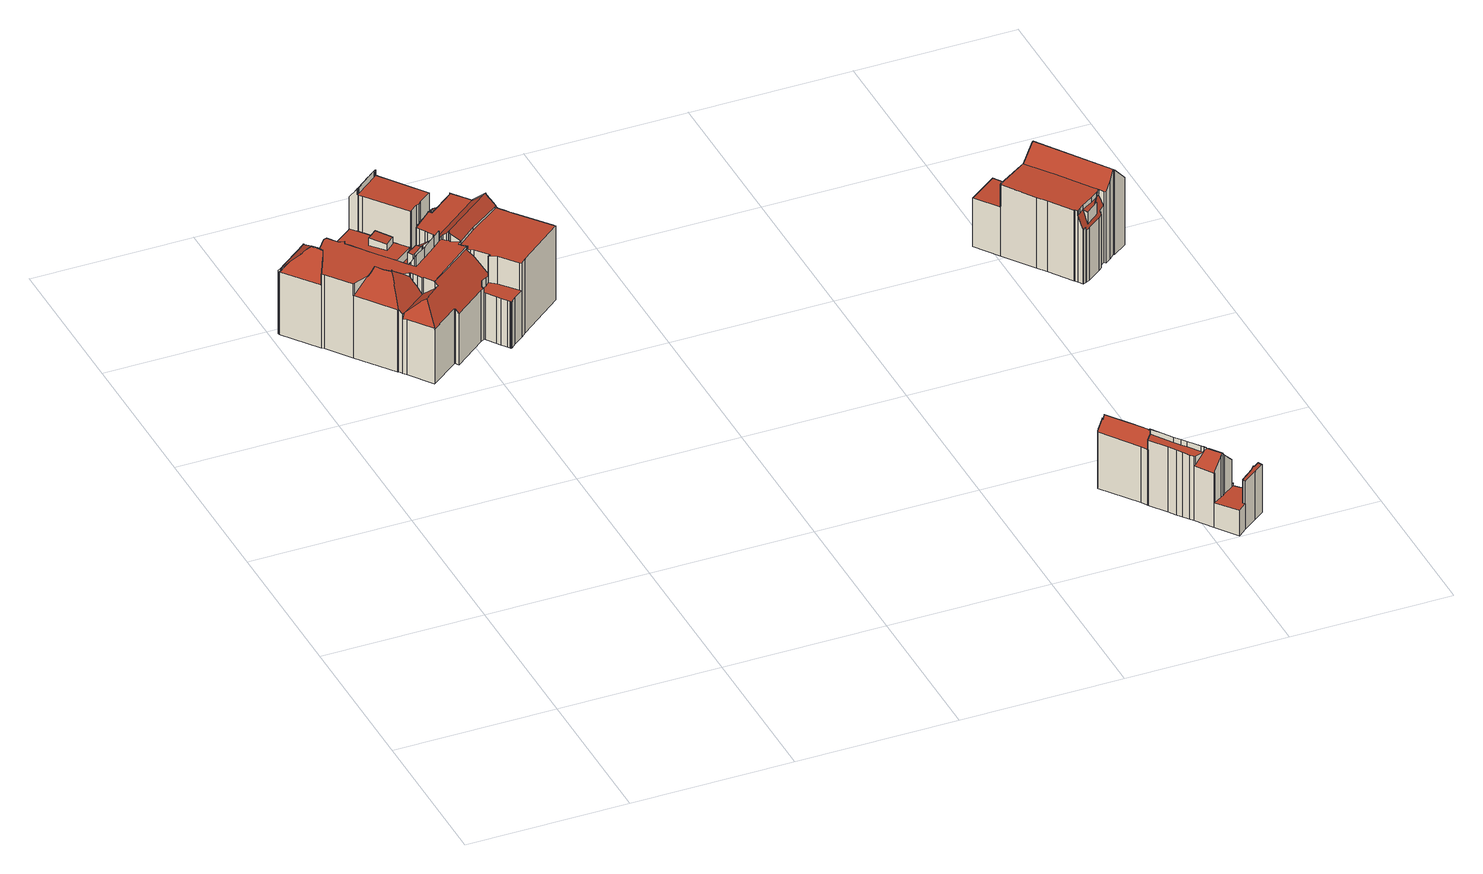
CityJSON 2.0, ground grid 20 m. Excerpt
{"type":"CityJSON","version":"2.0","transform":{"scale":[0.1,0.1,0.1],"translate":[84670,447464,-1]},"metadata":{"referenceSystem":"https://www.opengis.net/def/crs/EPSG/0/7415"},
"CityObjects":{
"building1":{"type":"Building","attributes":{"dak_type":"slanted","data_area":375.26,"data_coverage":0.914,"geconstateerd":false,"gid":15713287,"h_dak_50p":10.07,"h_dak_70p":10.21,"h_dak_max":11.73,"h_dak_min":3.51,"h_maaiveld":0.22,"kas_warenhuis":false,"lod11_replace":false,"ondergronds_type":"above ground","oorspronkelijkbouwjaar":1875,"pw_actueel":"yes","pw_bron":"ahn3","reconstructie_methode":"tudelft3d-geoflow","reconstruction_skipped":false,"rmse_lod12":2.97,"rmse_lod13":4.56,"rmse_lod22":0.169,"rn":1,"status":"Pand in gebruik","t_run":837.17,"val3dity_codes_lod12":"[]","val3dity_codes_lod13":"[]","val3dity_codes_lod22":"[]"},"children":["building1-1"]},
"building1-1":{"type":"BuildingPart","parents":["building1"],"geometry":[{"type":"Solid","lod":"2.2","boundaries":[[[[0,1,2,3,4,5,6,7,8,9,10,11,12,13,14,15,16,17,18,19,20,21,22,23,24,25,26,27,28,29,30,31,32,33,34,35,36,37,38,39,40,41,42,43,44,45,46,47,48,49,50,51,52,53,54,55,56]],[[57,26,25,58]],[[59,27,26,57]],[[60,61,62,63]],[[64,12,11,65]],[[66,67,68,69]],[[70,71,72,73]],[[74,75,76,77]],[[78,79,80,81]],[[81,80,82,83]],[[84,54,53,85]],[[86,1,0,87]],[[88,35,34,89,90]],[[91,23,22,92]],[[92,22,21,93]],[[94,0,56,95]],[[96,20,19,97]],[[98,3,2,99]],[[100,7,6,101]],[[102,5,4,103]],[[104,105,103,106]],[[107,28,108]],[[109,110,111,112]],[[113,114,110,109]],[[115,116,117,118]],[[119,120,115,118]],[[121,122,120,119]],[[123,124,125,126]],[[126,125,127,128]],[[129,130,131,132]],[[133,134,124,123]],[[135,136,137,138,139]],[[140,141,142,143]],[[144,145,146,147]],[[148,149,150,151,152]],[[153,154,149,148]],[[155,156,157,158]],[[159,17,16,160]],[[161,9,8,162]],[[163,164,165]],[[166,167,168,169]],[[170,171,172,173]],[[171,174,175,176]],[[177,45,44,178]],[[179,46,45,177]],[[180,181,134,133]],[[182,47,46,179]],[[183,184,185,172]],[[173,172,185,136,135]],[[186,187,188,189]],[[190,191,192,193,194]],[[195,196,192,191]],[[73,72,197,198]],[[162,8,7,100]],[[199,42,41,200]],[[194,193,174,171,170]],[[201,202,203,204]],[[205,206,154,153]],[[207,52,51,206,205]],[[206,51,50,208]],[[209,210,208,211]],[[85,53,52,207]],[[212,213,79,78]],[[83,82,213,212]],[[214,215,216,217]],[[160,16,15,218]],[[219,220,221,222]],[[223,224,225,226]],[[227,228,224,223,229]],[[211,208,50,49,230]],[[226,225,231,232]],[[233,10,9,161]],[[99,2,1,86]],[[106,103,4,3,98]],[[234,235,236]],[[95,56,55,237]],[[101,6,5,102]],[[238,32,31,239]],[[240,241,167,166]],[[143,142,75,74]],[[200,41,40,242]],[[243,244,245,246]],[[247,248,249]],[[250,178,44,43,251]],[[251,43,42,199]],[[252,30,29,253]],[[239,31,30,252,254]],[[118,117,255,256]],[[152,151,257,258]],[[151,150,259,260,261]],[[258,257,67,66]],[[262,263,264,265]],[[266,267,268,269]],[[270,271,272,273]],[[269,268,263,262]],[[274,48,47,182]],[[253,29,28,107]],[[108,28,27,59]],[[275,33,32,238]],[[65,11,10,233]],[[260,259,276,277]],[[230,49,48,274]],[[237,55,54,84]],[[232,231,278,279]],[[280,281,282,283]],[[254,252,284]],[[169,168,187,186]],[[285,286,287,288]],[[242,40,39,289]],[[279,278,178,250]],[[290,291,184,183]],[[283,282,292,293]],[[293,292,294,295]],[[198,197,145,144]],[[58,25,24,296]],[[229,223,249]],[[295,294,228,227]],[[89,34,33,275]],[[297,37,36,287]],[[298,299,165]],[[300,301,130,129]],[[302,303,304,305]],[[164,163,114,113]],[[63,62,306,307]],[[90,89,308,309]],[[112,111,122,121]],[[309,308,310]],[[128,127,220,219]],[[311,312,313]],[[314,315,248,247]],[[316,317,318,291,290]],[[189,188,196,195]],[[319,320,321,322]],[[323,91,61,60]],[[296,24,23,91,323]],[[93,21,20,96]],[[97,19,18,324]],[[218,15,14,325]],[[322,321,326,327]],[[325,14,13,326]],[[328,329,330,331]],[[332,333,267,266]],[[324,18,17,159]],[[334,335,336,337]],[[312,311,244,243]],[[331,330,156,155]],[[338,339,340,341]],[[342,343,344,345]],[[327,326,13,12,64]],[[204,203,346,347]],[[222,221,181,180]],[[348,349,350]],[[288,287,36,35,88]],[[246,245,351,315,314]],[[77,76,351,245]],[[352,353,354]],[[355,356,353,352]],[[356,357,356,355]],[[299,298,357,356]],[[139,138,358,359]],[[359,358,281,280]],[[360,361,343,342]],[[256,255,361,360]],[[215,214,255]],[[289,39,38,362,363]],[[362,38,37,297]],[[363,362,364]],[[365,366,210,209]],[[305,304,301,300]],[[217,216,335,334]],[[141,140,367]],[[286,285,367]],[[307,306,368,369]],[[370,369,368,320,319]],[[337,336,369,370]],[[371,372,241,240]],[[261,260,373,374,375]],[[376,377,202,201]],[[375,374,378,379]],[[277,276,377,376]],[[147,146,380,381]],[[382,383,71,70]],[[383,382,350]],[[138,137,366,365]],[[381,380,329,328,384]],[[384,328,333,332]],[[158,157,339,338]],[[273,272,385,386]],[[341,340,271,270]],[[387,388,389,390]],[[345,344,388,387]],[[390,389,391,392]],[[386,385,390]],[[356,357,303,302]],[[393,394,372,371]],[[374,373,394,393]],[[379,378,395]],[[69,68,235,234]],[[265,264,395]],[[349,348,191,190]],[[347,346,318,317]],[[176,175,317,316]],[[87,0,94]],[[396,397,398,399]],[[400,401,397,396]],[[399,398,401,400]],[[117,116,402]],[[392,391,105,104]],[[403,404,284,252,253,107,405]],[[126,128,219,222,180,133,123]],[[136,185,184,291,318,346,203,202,377,276,259,150,149,154,206,208,210,366,137]],[[83,212,78,81]],[[237,84,85,207,205,153,148,152,258,66,69,234,236,406,95]],[[64,65,233,161,162,100,101,102,103,105,391,389,388,344,343,361,255,214,217,334,337,370,319,322,327]],[[281,358,138,365,209,211,230,274,182,179,177,178,278,231,225,224,228,294,292,282],[80,79,213,82],[397,401,398]],[[312,311,407,408,409,410,411,199,200,242,289,363,364,412,413,414,415,313]],[[218,325,326,321,320,368,306,62,61,91,92,93,96,97,324,159,160]],[[313,415,414,413,412,364,362,297,287,286,367,140,143,74,77,245,244,311]],[[246,314,247,249,223,226,232,279,250,251,199,411,410,409,408,407,311,312,243]],[[307,369,336,335,216,215,255,117,402,405,107,108,59,57,58,296,323,60,63]],[[277,376,201,204,347,317,175,174,193,192,196,188,187,168,167,241,372,394,373,260]],[[331,155,158,338,341,416,417,86,87,94,95,406,236,235,68,67,257,151,261,375,379,395,264,263,268,267,333,328]],[[341,270,273,386,390,392,104,106,98,99,86,417,416]],[[299,356,355,352,354,418,419,420,421,422,238,239,254,284,122,111,110,114,163,165]],[[419,418,354,353,356,302,305,300,129,132,131,310,308,89,275,238,422,421,420]],[[70,73,198,144,147,381,384,332,266,269,262,265,395,378,374,393,371,240,166,169,186,189,195,191,348,350,382],[134,181,221,220,127,125,124]],[[190,194,170,173,135,139,359,280,283,293,295,227,229,249,248,315,351,76,75,142,141,367,285,288,88,90,309,310,131,130,301,304,303,357,298,165,164,113,109,112,121,119,118,256,360,342,345,387,390,385,272,271,340,339,157,156,330,329,380,146,145,197,72,71,383,350,349]],[[171,176,316,290,183,172]],[[399,400,396]],[[402,116,115,120,122,284,404,403,405]]]],"semantics":{"surfaces":[{"type":"GroundSurface"},{"type":"WallSurface","on_footprint_edge":true},{"type":"WallSurface","on_footprint_edge":false},{"type":"RoofSurface"}],"values":[[0,1,1,2,1,2,2,2,2,2,1,1,1,1,1,1,1,1,1,1,2,1,2,2,2,2,2,2,2,2,2,2,2,2,2,2,2,1,1,2,2,2,2,1,1,2,1,2,2,2,2,2,2,1,1,2,2,2,1,1,2,1,2,2,2,1,2,2,2,1,2,1,1,1,2,1,1,1,2,2,1,2,2,1,1,1,1,2,2,2,2,2,2,2,2,1,1,1,1,1,2,1,1,2,2,2,2,2,1,2,2,2,2,2,1,2,2,1,1,2,2,2,2,2,2,2,2,2,2,2,2,2,2,2,1,1,1,1,2,1,2,2,1,2,2,2,2,2,1,2,2,2,1,2,2,2,2,2,2,2,2,2,2,2,1,1,2,2,2,2,2,2,2,2,2,2,2,2,2,2,2,2,2,2,2,2,2,2,2,2,2,2,2,2,2,2,2,2,2,2,2,2,1,2,2,2,2,2,3,3,3,3,3,3,3,3,3,3,3,3,3,3,3,3,3,3,3,3,3,3]]}}]},
"building2":{"type":"Building","attributes":{"dak_type":"slanted","data_area":38.35,"data_coverage":0.852,"geconstateerd":false,"gid":11568694,"h_dak_50p":9.46,"h_dak_70p":9.49,"h_dak_max":10.24,"h_dak_min":3.52,"h_maaiveld":0.145,"kas_warenhuis":false,"lod11_replace":false,"ondergronds_type":"above ground","oorspronkelijkbouwjaar":1870,"pw_actueel":"yes","pw_bron":"ahn3","reconstructie_methode":"tudelft3d-geoflow","reconstruction_skipped":false,"rmse_lod12":2.35,"rmse_lod13":1.04,"rmse_lod22":0.132,"rn":1,"status":"Pand in gebruik","t_run":102.45,"val3dity_codes_lod12":"[]","val3dity_codes_lod13":"[]","val3dity_codes_lod22":"[]"},"children":["building2-1"]},
"building2-1":{"type":"BuildingPart","parents":["building2"],"geometry":[{"type":"Solid","lod":"2.2","boundaries":[[[[423,424,425,426,427,428,429,430,431,432,433,434,435,436,437,438,439,440,441,442,443,444,445,446]],[[447,435,434,448]],[[449,444,443,450,451]],[[451,450,452,453]],[[454,455,456]],[[456,455,457,458]],[[459,436,435,447]],[[460,461,462,463]],[[464,432,431,465]],[[466,467,465,468]],[[469,423,446,470,471]],[[472,429,428,473]],[[474,473,428,427,475]],[[476,445,444,449]],[[477,478,430,429,472]],[[479,440,439,480]],[[481,433,432,464]],[[448,434,433,481]],[[482,426,425,483]],[[484,485,486,487]],[[488,441,440,479]],[[489,442,441,488]],[[490,491,478,477]],[[492,493,454,456]],[[458,457,494,495]],[[496,459,497,498]],[[498,497,499,500]],[[500,499,501,502,503]],[[504,438,437,502]],[[487,486,473,474]],[[505,506,491,490]],[[483,425,424,507]],[[450,443,442,489]],[[453,452,508,509,510]],[[510,509,506,505]],[[509,508,493,492]],[[480,439,438,504]],[[503,502,437,436,459,496]],[[507,424,423,469]],[[471,470,461,460]],[[470,446,445,476]],[[475,427,426,482]],[[511,512,501,499]],[[455,454,512,511]],[[495,494,467,466]],[[468,465,431,430,478]],[[463,462,485,484]],[[503,496,498,500]],[[483,507,469,471,460,463,484,487,474,475,482]],[[451,453,510,505,490,477,472,473,486,485,462,461,470,476,449]],[[501,512,454,493,508,452,450,489,488,479,480,504,502]],[[467,494,457,455,511,499,497,459,447,448,481,464,465]],[[468,478,491,506,509,492,456,458,495,466]]]],"semantics":{"surfaces":[{"type":"GroundSurface"},{"type":"WallSurface","on_footprint_edge":true},{"type":"WallSurface","on_footprint_edge":false},{"type":"RoofSurface"}],"values":[[0,1,1,2,2,2,1,2,1,2,1,1,1,1,1,1,1,1,1,2,1,1,2,2,2,2,2,2,1,2,2,1,1,2,2,2,1,1,1,2,1,1,2,2,2,1,2,3,3,3,3,3,3]]}}]},
"building3":{"type":"Building","attributes":{"dak_type":"slanted","data_area":72.17,"data_coverage":0.826,"geconstateerd":false,"gid":11569593,"h_dak_50p":7.78,"h_dak_70p":8.56,"h_dak_max":9.46,"h_dak_min":2.64,"h_maaiveld":-0.058,"kas_warenhuis":false,"lod11_replace":false,"ondergronds_type":"above ground","oorspronkelijkbouwjaar":1969,"pw_actueel":"yes","pw_bron":"ahn3","reconstructie_methode":"tudelft3d-geoflow","reconstruction_skipped":false,"rmse_lod12":2.45,"rmse_lod13":2.1,"rmse_lod22":0.331,"rn":1,"status":"Pand in gebruik","t_run":238.12,"val3dity_codes_lod12":"[]","val3dity_codes_lod13":"[]","val3dity_codes_lod22":"[]"},"children":["building3-1"]},
"building3-1":{"type":"BuildingPart","parents":["building3"],"geometry":[{"type":"Solid","lod":"2.2","boundaries":[[[[513,514,515,516,517,518,519,520,521,522,523,524,525,526,527,528,529,530,531,532,533,534,535,536,537,538,539,540,541,542,543,544,545,546,547,548,549,550]],[[551,532,531,552]],[[552,531,530,553]],[[553,530,529,554]],[[555,556,557,558]],[[556,528,527,559]],[[560,545,544,561]],[[562,524,523,563]],[[564,525,524,562]],[[565,566,567,568]],[[569,570,571,572]],[[573,550,549,574]],[[575,576,563,577]],[[578,518,517,579]],[[580,581,519,518,578]],[[582,546,545,560]],[[554,529,528,556,555]],[[583,543,542,584]],[[585,586,587,588]],[[589,590,591,592]],[[593,594,595,596]],[[597,526,525,564]],[[598,534,533,599]],[[600,601,599,602]],[[558,557,601,600]],[[603,604,605,606]],[[572,571,566,565]],[[602,599,533,532,551]],[[607,535,534,598]],[[608,607,570,569]],[[568,567,609,610]],[[610,609,611,612]],[[612,611,613,614]],[[614,613,615,616]],[[616,615,617,618,619]],[[618,617,559,620]],[[620,559,527,526,597]],[[621,520,519,581]],[[584,542,541,595]],[[622,623,624]],[[625,626,627,628]],[[629,630,626,625]],[[577,563,523,522,605]],[[588,587,631,632]],[[633,634,581,580]],[[635,540,539,636]],[[637,521,520,621]],[[638,639,640]],[[623,622,641,642]],[[643,538,537,644]],[[636,539,538,643]],[[645,536,535,607,608]],[[646,647,648]],[[649,513,550,650]],[[651,547,546,582]],[[639,638,594,593]],[[574,549,548,652]],[[653,515,514,654]],[[655,516,515,653]],[[579,517,516,655]],[[596,595,541,540,635]],[[592,591,640,656]],[[657,658,590,589]],[[642,641,658,657]],[[659,645,660,661]],[[644,537,536,645,659]],[[661,660,662]],[[663,664,665,666,667]],[[666,665,662]],[[667,666,647,646]],[[632,631,664,663]],[[619,618,668,669]],[[650,550,573]],[[654,514,513,649]],[[670,671,634,633]],[[628,627,672,673]],[[673,672,674,675]],[[675,674,671,670]],[[606,605,522,521,637]],[[656,640,586,585]],[[676,677,678,679]],[[677,680,604,603]],[[669,668,680,677,676]],[[576,575,668]],[[561,544,543,583]],[[652,548,547,651]],[[679,678,630,629]],[[602,551,552,553,554,555,558,600]],[[559,617,615,613,611,609,567,566,571,570,607,598,599,601,557,556]],[[648,647,666,662,660,645,608,569,572,565,568,610,681]],[[560,561,583,584,595,594,638,640,591,590,658,641,622,624,682,650,573,574,652,651,582]],[[644,659,661,662,665,664,631,587,586,640,639,593,596,635,636,643]],[[626,683,637,621,581,634,671,674,672,627]],[[669,676,679,629,625,628,673,675,670,633,580,578,579,655,653,654,649,650,682,624,623,642,657,589,592,656,585,588,632,663,667,646,648,681,610,612,614,616,619]],[[668,575,577,605,604,680]],[[630,678,677,603,606,637,683,626]],[[576,668,618,620,597,564,562,563]]]],"semantics":{"surfaces":[{"type":"GroundSurface"},{"type":"WallSurface","on_footprint_edge":true},{"type":"WallSurface","on_footprint_edge":false},{"type":"RoofSurface"}],"values":[[0,1,1,1,2,1,1,1,1,2,2,1,2,1,1,1,1,1,2,2,2,1,1,2,2,2,2,1,1,2,2,2,2,2,2,2,1,1,1,2,2,2,1,2,2,1,1,2,2,1,1,1,2,1,1,2,1,1,1,1,1,2,2,2,2,1,2,2,2,2,2,2,1,1,2,2,2,2,1,2,2,2,2,2,1,1,2,3,3,3,3,3,3,3,3,3,3]]}}]},
"building4":{"type":"Building","attributes":{"dak_type":"slanted","data_area":116.72,"data_coverage":0.87,"geconstateerd":false,"gid":11567925,"h_dak_50p":9.54,"h_dak_70p":9.87,"h_dak_max":11.44,"h_dak_min":3.3,"h_maaiveld":-0.093,"kas_warenhuis":false,"lod11_replace":false,"ondergronds_type":"above ground","oorspronkelijkbouwjaar":1886,"pw_actueel":"yes","pw_bron":"ahn3","reconstructie_methode":"tudelft3d-geoflow","reconstruction_skipped":false,"rmse_lod12":2.56,"rmse_lod13":1.69,"rmse_lod22":0.311,"rn":1,"status":"Pand in gebruik","t_run":190.5,"val3dity_codes_lod12":"[]","val3dity_codes_lod13":"[]","val3dity_codes_lod22":"[]"},"children":["building4-1"]},
"building4-1":{"type":"BuildingPart","parents":["building4"],"geometry":[{"type":"Solid","lod":"2.2","boundaries":[[[[684,685,686,687,688,689,690,691,692,693,694,695,696,697,698,699,700,701,702,703,704,705,706,707,708,709,710,711,712,713,714,715,716]],[[717,709,708,718]],[[719,710,709,717]],[[720,721,722,723]],[[724,704,703,721,720]],[[725,726,718,727]],[[728,702,701,729]],[[723,722,730,731]],[[729,701,700,732]],[[733,734,735,736,737]],[[736,735,738,739]],[[732,700,699,740]],[[740,699,698,741]],[[742,743,744,745]],[[746,747,748]],[[731,730,748,749]],[[750,712,711,738]],[[739,738,711,710,719]],[[727,718,708,707,751]],[[752,705,704,724]],[[751,707,706,753]],[[737,736,726,725]],[[754,690,689,755]],[[756,757,758,759]],[[760,691,690,754]],[[761,692,691,760]],[[762,693,692,761]],[[745,744,694,693,762]],[[763,684,716,764]],[[765,714,713,766]],[[764,716,715,767]],[[768,686,685,769]],[[767,715,714,765]],[[749,748,770,771]],[[771,770,772,773]],[[759,758,772]],[[747,746,757,756]],[[774,697,696,775]],[[776,695,694,744]],[[741,698,697,774]],[[777,778,779,780]],[[781,768,778,777]],[[782,688,687,783]],[[755,689,688,782]],[[784,785,734,733]],[[780,779,785,784]],[[769,685,684,763]],[[721,703,702,728]],[[753,706,705,752]],[[773,772,786,787]],[[775,696,695,776]],[[787,786,743,742]],[[766,713,712,750]],[[783,687,686,768,781]],[[726,736,739,719,717,718]],[[747,756,759,772,770,748]],[[788,789,790,733,737,725,727,751,753,752,724,720,723,731,749,771,773,787,742,791]],[[789,788,791,742,745,762,761,760,780,784,733,790]],[[775,776,744,743,786,772,758,757,746,748,730,722,721,728,729,732,740,741,774]],[[766,750,738,735,734,785,779,778,768,769,763,764,767,765]],[[781,777,780,760,754,755,782,783]]]],"semantics":{"surfaces":[{"type":"GroundSurface"},{"type":"WallSurface","on_footprint_edge":true},{"type":"WallSurface","on_footprint_edge":false},{"type":"RoofSurface"}],"values":[[0,1,1,2,1,2,1,2,1,2,2,1,1,2,2,2,1,1,1,1,1,2,1,2,1,1,1,1,1,1,1,1,1,2,2,2,2,1,1,1,2,2,1,1,2,2,1,1,1,2,1,2,1,1,3,3,3,3,3,3,3]]}}]}
},
"vertices":[
[253,806,12],[263,793,12],[263,792,12],[269,785,12],[271,782,12],[272,782,12],[272,781,12],[278,773,12],[281,769,12],[284,765,12],[315,726,12],[317,723,12],[260,678,12],[253,672,12],[240,662,12],[235,657,12],[234,657,12],[233,658,12],[231,661,12],[226,668,12],[223,672,12],[214,684,12],[213,686,12],[213,685,12],[208,682,12],[168,651,12],[165,655,12],[164,655,12],[128,628,12],[107,657,12],[104,661,12],[104,662,12],[101,665,12],[100,666,12],[66,711,12],[44,740,12],[41,743,12],[9,785,12],[12,785,12],[11,787,12],[9,788,12],[9,789,12],[55,822,12],[56,823,12],[58,825,12],[135,882,12],[137,884,12],[138,884,12],[159,857,12],[172,840,12],[185,824,12],[199,806,12],[202,802,12],[234,827,12],[235,829,12],[250,810,12],[252,807,12],[165,655,86],[168,651,81],[164,655,86],[211,687,83],[211,687,75],[214,693,75],[214,693,86],[260,678,112],[317,723,112],[182,769,112],[182,769,100],[185,763,106],[185,763,112],[139,717,117],[139,717,113],[141,714,113],[141,714,124],[53,766,116],[53,766,112],[56,773,112],[56,773,121],[159,829,64],[159,829,56],[170,838,56],[170,838,65],[156,855,56],[156,855,67],[235,829,112],[234,827,112],[263,793,127],[253,806,113],[44,740,112],[66,711,96],[66,711,112],[213,685,75],[213,686,75],[214,684,75],[253,806,112],[252,807,112],[223,672,75],[226,668,75],[269,785,117],[263,792,126],[278,773,112],[272,781,112],[272,782,112],[271,782,112],[269,781,114],[269,781,112],[271,782,114],[128,628,87],[128,628,86],[134,700,113],[134,700,103],[137,696,98],[137,696,113],[132,703,113],[132,703,107],[150,678,103],[150,678,104],[150,678,112],[150,678,113],[142,690,113],[142,690,91],[140,689,113],[140,689,91],[163,748,112],[163,748,103],[160,751,96],[160,751,113],[157,749,96],[157,749,113],[88,718,113],[88,718,112],[87,718,112],[87,718,113],[165,747,112],[165,747,106],[105,762,113],[105,762,47],[104,764,47],[104,764,56],[104,764,113],[51,763,113],[51,763,112],[52,764,112],[52,764,114],[158,723,128],[158,723,114],[175,737,114],[175,737,128],[174,783,112],[174,783,46],[176,779,46],[176,779,90],[176,779,112],[197,804,112],[197,804,45],[189,747,119],[189,747,115],[190,746,115],[190,746,121],[233,658,75],[234,657,75],[284,765,112],[281,769,112],[131,704,108],[131,704,113],[124,705,113],[146,748,87],[146,748,52],[147,748,52],[147,748,88],[122,740,113],[122,740,55],[112,753,56],[112,753,113],[122,740,51],[127,751,50],[127,751,52],[135,882,56],[58,825,56],[137,884,56],[152,737,112],[152,737,107],[138,884,56],[116,758,54],[116,758,47],[112,753,47],[143,745,88],[143,745,52],[134,737,52],[134,737,88],[127,733,113],[127,733,87],[127,733,52],[124,737,51],[124,737,113],[129,733,88],[129,733,52],[143,712,113],[143,712,128],[55,822,98],[9,789,96],[147,758,51],[147,758,46],[139,751,47],[139,751,51],[199,806,112],[199,806,45],[202,802,112],[185,824,45],[183,822,56],[183,822,45],[185,824,56],[144,846,66],[144,846,56],[212,719,112],[212,719,107],[215,717,104],[215,717,112],[235,657,75],[145,741,113],[145,741,95],[149,736,104],[149,736,112],[70,802,98],[70,802,56],[73,805,56],[73,805,95],[74,803,113],[74,803,56],[70,802,113],[172,840,56],[59,823,56],[59,823,94],[315,726,112],[187,760,112],[187,760,109],[188,757,112],[250,810,112],[101,665,96],[104,662,92],[155,755,88],[155,755,52],[9,788,97],[49,782,122],[49,782,121],[52,779,121],[52,779,122],[56,784,116],[56,784,113],[59,788,113],[58,825,94],[56,823,97],[104,661,86],[107,657,87],[104,661,91],[208,722,112],[208,722,115],[180,773,96],[180,773,112],[169,773,46],[169,773,51],[169,773,91],[184,754,117],[184,754,112],[183,757,109],[183,757,112],[184,748,124],[184,748,116],[184,753,112],[184,753,117],[195,741,127],[195,741,115],[196,739,115],[196,739,125],[159,857,56],[100,666,96],[167,776,46],[167,776,51],[59,824,56],[59,824,94],[89,784,113],[89,784,56],[88,785,56],[88,785,113],[107,664,91],[42,744,112],[42,744,98],[41,743,97],[41,743,112],[11,787,99],[118,758,54],[118,758,47],[90,789,56],[90,789,113],[83,791,56],[83,791,113],[208,682,81],[9,785,97],[111,705,113],[111,705,121],[91,719,116],[91,719,112],[103,713,120],[103,713,113],[97,722,113],[97,722,120],[220,696,75],[220,696,86],[67,711,97],[67,711,112],[86,718,112],[48,784,121],[48,784,122],[42,785,118],[55,783,118],[55,783,113],[128,755,52],[128,755,50],[128,755,47],[234,695,112],[234,695,75],[251,674,75],[251,674,112],[213,685,81],[231,661,75],[240,662,75],[253,672,75],[253,672,112],[185,745,119],[185,745,115],[186,745,115],[186,745,119],[185,746,128],[185,746,118],[227,702,112],[227,702,85],[228,701,84],[228,701,112],[193,742,125],[193,742,115],[196,742,115],[196,742,127],[208,725,115],[208,725,112],[205,728,112],[205,728,115],[134,753,47],[134,753,50],[128,732,88],[128,732,113],[137,719,113],[52,779,112],[110,704,121],[110,704,120],[110,703,120],[110,705,122],[110,705,121],[110,705,113],[92,780,56],[92,780,113],[210,723,115],[210,723,112],[12,785,99],[12,785,100],[22,786,106],[107,766,56],[107,766,47],[51,762,112],[225,700,76],[225,700,84],[225,700,112],[156,755,88],[156,755,52],[172,767,52],[172,767,89],[172,767,96],[150,761,51],[150,761,46],[174,765,94],[174,765,99],[184,744,115],[184,744,129],[138,719,115],[138,719,113],[185,745,128],[205,734,115],[205,734,117],[203,731,115],[203,731,112],[206,733,112],[206,733,115],[229,752,112],[229,752,116],[171,767,89],[171,767,52],[180,760,106],[103,783,87],[103,783,56],[110,780,56],[110,780,86],[109,785,86],[109,785,56],[153,674,108],[126,659,105],[125,659,104],[131,657,108],[250,805,112],[48,787,120],[50,797,113],[50,798,113],[54,819,100],[54,821,99],[34,785,113],[35,785,114],[36,785,114],[39,785,116],[199,744,127],[262,793,127],[109,697,116],[108,693,114],[108,692,113],[107,691,112],[105,683,107],
[137,884,11],[143,888,11],[172,911,11],[173,910,11],[173,909,11],[178,903,11],[182,898,11],[219,849,11],[226,841,11],[227,839,11],[232,833,11],[235,829,11],[235,828,11],[214,812,11],[208,807,11],[204,804,11],[202,803,11],[202,802,11],[197,809,11],[193,814,11],[185,823,11],[148,871,11],[145,875,11],[144,876,11],[235,828,49],[235,829,49],[148,871,105],[185,823,46],[185,823,105],[186,824,46],[186,824,105],[204,822,46],[204,822,50],[204,822,77],[205,821,50],[205,821,77],[214,812,49],[144,877,113],[144,877,105],[146,878,105],[146,878,113],[227,839,50],[226,841,50],[225,841,77],[225,841,50],[226,841,77],[137,884,99],[144,876,105],[144,876,113],[182,898,105],[178,903,105],[178,903,112],[173,909,102],[145,875,105],[219,849,104],[219,849,78],[202,802,44],[202,803,45],[232,833,50],[173,910,100],[172,911,99],[175,901,113],[175,901,105],[177,902,105],[177,902,113],[197,809,45],[193,814,45],[203,837,104],[203,837,78],[203,822,77],[203,822,46],[214,830,50],[214,830,77],[214,812,110],[209,817,49],[209,817,106],[206,815,49],[206,815,106],[206,815,46],[208,807,45],[208,807,110],[204,804,45],[200,834,104],[200,834,78],[143,888,99],[195,831,47],[195,831,78],[195,831,105],[204,820,50],[204,820,46],
[734,157,9],[734,158,9],[735,158,9],[736,159,9],[738,161,9],[738,162,9],[753,173,9],[763,180,9],[808,117,9],[813,111,9],[833,83,9],[837,77,9],[835,75,9],[827,69,9],[843,51,9],[859,33,9],[860,32,9],[867,37,9],[870,33,9],[858,24,9],[840,11,9],[829,2,9],[810,28,9],[795,49,9],[791,54,9],[786,61,9],[781,67,9],[775,76,9],[760,97,9],[759,98,9],[755,105,9],[722,149,9],[722,150,9],[723,151,9],[729,155,9],[730,156,9],[731,155,9],[733,157,9],[858,24,74],[870,33,74],[867,37,75],[860,32,75],[859,33,75],[859,33,42],[855,28,43],[855,28,75],[843,51,42],[722,150,86],[722,149,86],[837,77,46],[833,83,46],[835,75,46],[821,36,97],[821,36,42],[822,36,42],[822,36,98],[811,29,84],[811,29,42],[821,35,42],[821,35,96],[733,157,100],[731,155,98],[830,82,57],[830,82,46],[833,83,60],[738,162,94],[738,161,94],[753,173,75],[753,173,49],[723,151,88],[755,105,84],[759,98,84],[785,83,103],[785,83,96],[790,76,96],[790,76,103],[769,109,101],[769,109,100],[768,108,98],[768,108,102],[760,98,97],[760,98,85],[760,97,84],[760,97,97],[827,69,45],[829,2,43],[840,11,43],[838,14,75],[838,14,43],[840,11,74],[809,107,69],[809,107,55],[813,111,61],[813,111,68],[810,28,42],[810,28,82],[824,37,42],[824,37,100],[824,38,42],[824,38,99],[825,38,42],[825,38,98],[827,40,42],[827,40,95],[840,49,42],[840,49,45],[840,49,79],[843,51,45],[763,180,61],[767,111,100],[767,111,101],[767,112,100],[789,120,78],[789,120,46],[788,120,45],[788,120,78],[790,119,78],[790,119,47],[795,70,96],[795,70,103],[781,140,72],[781,140,52],[775,76,97],[781,67,97],[808,117,61],[763,102,89],[763,102,97],[767,107,97],[768,111,100],[768,111,101],[786,61,96],[791,54,96],[795,49,83],[811,53,101],[811,53,99],[811,54,100],[734,157,100],[733,157,101],[729,155,96],[730,156,98],[735,158,99],[734,158,100],[736,159,97],[767,107,104],[768,110,101],[768,110,100],[795,49,96],[796,49,84],[796,49,96],[807,52,96],[806,55,103],[806,55,96],[808,53,96],[808,53,97],[808,53,103],[817,81,45],[817,81,78],[778,135,77],[778,135,46],[775,129,40],[775,129,83],[777,133,43],[777,133,80],[803,100,78],[803,100,70],[802,102,67],[802,102,78],[803,100,46],[814,51,100],[754,129,101],[799,118,54],
[873,669,9],[879,661,9],[882,657,9],[942,576,9],[938,573,9],[940,570,9],[922,557,9],[921,558,9],[914,551,9],[907,546,9],[905,548,9],[898,542,9],[898,539,9],[894,536,9],[876,523,9],[871,520,9],[871,521,9],[868,519,9],[867,519,9],[863,525,9],[861,528,9],[860,528,9],[840,557,9],[832,568,9],[805,606,9],[784,635,9],[786,636,9],[820,661,9],[823,663,9],[855,687,9],[858,690,9],[859,688,9],[867,678,9],[784,635,75],[805,606,75],[786,636,75],[863,525,105],[863,525,99],[864,526,99],[864,526,105],[861,528,105],[806,607,106],[806,607,75],[805,606,106],[867,519,83],[868,519,83],[867,528,99],[867,528,105],[871,521,83],[844,632,106],[844,632,45],[841,630,45],[841,630,75],[841,630,106],[820,661,44],[820,661,75],[871,520,80],[876,523,80],[901,553,106],[901,553,99],[905,548,86],[905,548,105],[875,525,83],[875,525,100],[873,533,99],[873,533,105],[823,663,44],[832,568,105],[860,528,105],[840,557,105],[922,557,124],[940,570,100],[892,538,100],[892,538,85],[890,539,90],[890,539,99],[921,558,124],[914,551,115],[907,546,105],[873,669,45],[867,678,45],[858,690,45],[855,687,45],[859,688,45],[882,657,45],[879,661,45],[887,542,99],[887,542,105],[896,549,99],[896,549,105],[894,536,80],[898,539,80],[898,542,85],[877,654,104],[877,654,45],[861,643,45],[861,643,125],[882,657,98],[938,573,100],[942,576,95],[860,643,124],[860,643,45],[898,550,99],[898,550,105],[897,558,106],[878,585,106],[873,592,106],[899,556,106]
]}
